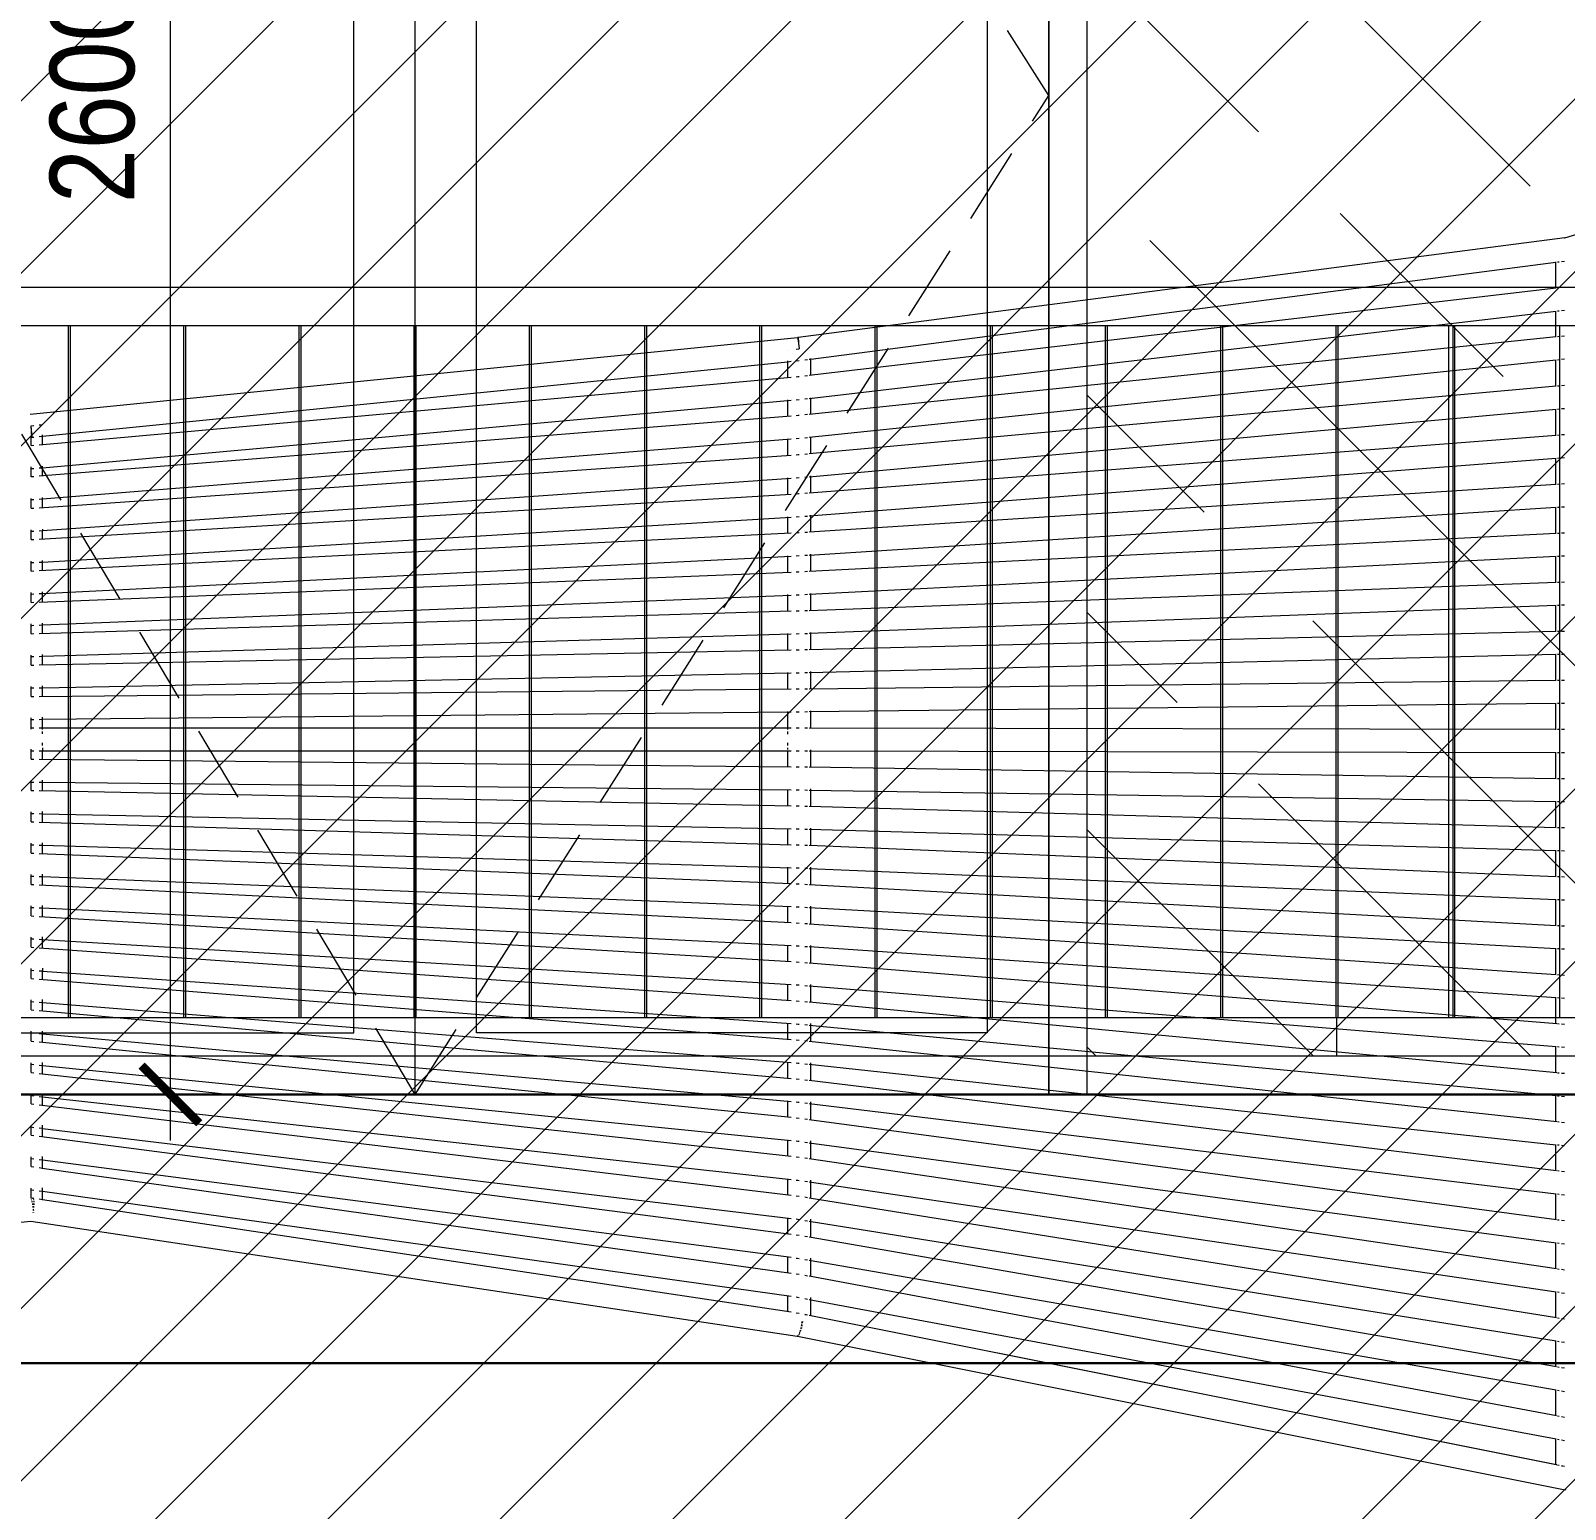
# Model space of a CAD drawing. Header units: millimetres. Extents: x 886808 to 1650903, y -1008069 to 230892.
# Drawn here: x 1044521 to 1046519, y -355550 to -353626 of the extents above; entities that cross this region are included whole.
import ezdxf

# ---------------------------------------------------------------- set-up
doc = ezdxf.new("R2010")
doc.units = ezdxf.units.MM
for name, pattern in [('ACAD_ISO07W100', [3, 0, -3]), ('CENTER', [2, 1.25, -0.25, 0.25, -0.25]), ('DASHED', [0.75, 0.5, -0.25])]:
    doc.linetypes.add(name, pattern=pattern)
doc.layers.get('0').update_dxf_attribs({"lineweight": 0})
for name, color, linetype, lineweight in [('0.NETMANHNHAT-0.05', 251, 'Continuous', 0), ('03- Net Cua- 153', 153, 'Continuous', 9), ('06- Dim- 250', 250, 'Continuous', 0), ('8l NET TO', 8, 'Continuous', 9), ('A-Wall', 113, 'Continuous', 30), ('A_Dim', 8, 'Continuous', 5), ('M-HVAC-CDFF', 50, 'Continuous', 5)]:
    doc.layers.add(name, color=color, linetype=linetype, lineweight=lineweight)
doc.styles.add('VNI-HELVE', font='')
doc.styles.get('VNI-HELVE').set_extended_font_data('VNI-Helve-Condense')
doc.dimstyles.new('1-100 X2', dxfattribs={"dimtxt": 110, "dimasz": 75, "dimexe": 75, "dimexo": 150, "dimgap": 45, "dimtad": 1, "dimdec": 0, "dimrnd": 5, "dimzin": 0, "dimtxsty": 'VNI-HELVE', "dimblk": 'ARCHTICK', "dimcen": 50, "dimdle": 60, "dimclrd": 256, "dimclre": 256, "dimclrt": 2, "dimadec": 0, "dimazin": 0, "dimtfac": 1, "dimtdec": 0, "dimtix": 1, "dimtmove": 1, "dimatfit": 3, "dimldrblk": 'OPEN30', "dimfxl": 900, "dimtolj": 1, "dimtzin": 0, "dimlwd": 13, "dimlwe": 13, "dimarcsym": 1})

# ---------------------------------------------------------------- blocks, each defined once
blk = doc.blocks.new('Air Terminals 4 - Air Terminals 4-6275953-MẶT ĐỨNG TRỤC A-H')
at = {"layer": 'M-HVAC-CDFF'}
for p, q in [((1200, 4200), (26700, 4200)), ((26700, 4200), (27900, 4200)), ((26700, 4150), (1200, 4150)), ((27900, 4150), (26700, 4150))]:
    blk.add_line(p, q, dxfattribs=at)
blk = doc.blocks.new('_ArchTick')
at = {"color": 0, "linetype": 'ByBlock', "const_width": 0.15}
blk.add_lwpolyline([(-0.5, -0.5), (0.5, 0.5)], dxfattribs=at)
blk = doc.blocks.new('*D657')
at = {"layer": 'A_Dim', "lineweight": 13, "transparency": 16777216}
for p, q in [((1044703.2, -355070.1), (1044703.2, -352350.1)), ((1044784.3, -352410.1), (1044778.2, -352410.1)), ((1044784.3, -355010.1), (1044778.2, -355010.1))]:
    blk.add_line(p, q, dxfattribs=at)
at = {"layer": 'Defpoints', "color": 0, "transparency": 16777216}
for p in [(1044634.3, -352410.1), (1044703.2, -352410.1), (1044634.3, -355010.1)]:
    blk.add_point(p, dxfattribs=at)
at = {"layer": 'A_Dim', "lineweight": 13, "transparency": 16777216, "xscale": 75, "yscale": 75, "zscale": 75}
for p, rotation in [((1044703.2, -352410.1), 90), ((1044703.2, -355010.1), 270)]:
    blk.add_blockref('_ArchTick', p, dxfattribs=dict(at, rotation=rotation))
at = {"layer": 'A_Dim', "color": 2, "transparency": 16777216, "insert": (1044602, -353710.1), "char_height": 110, "attachment_point": 5, "rotation": 90, "style": 'VNI-HELVE'}
blk.add_mtext('\\A1;2600', dxfattribs=at)
blk = doc.blocks.new('_Open30')
at = {"color": 0, "linetype": 'ByBlock', "lineweight": -2}
for p, q in [((-1, 0.268), (0, 0)), ((0, 0), (-1, -0.268)), ((0, 0), (-1, 0))]:
    blk.add_line(p, q, dxfattribs=at)
blk = doc.blocks.new('A$C62D649C3')
at = {"transparency": 33554636}
for p, q in [((31296.9, 5764.7), (31545.9, 5839.4)), ((31296.9, 5764.7), (30298.6, 5634.9)), ((31296.5, 5764.6), (31296.9, 5764.7)), ((31292.6, 5733.9), (31296.2, 5734.4)), ((30315.1, 5606.8), (31285.1, 5732.9)), ((31285.1, 5732.9), (31285.1, 5733.2)), ((31285.1, 5732.9), (31285.6, 5733)), ((31285.1, 5699.3), (31285.1, 5732.9)), ((31287.1, 5733.2), (31289.5, 5733.5)), ((30313.1, 5585.8), (31285.6, 5699.4)), ((31287.1, 5699.5), (31289.5, 5699.8)), ((31292.6, 5700.2), (31296.2, 5700.6)), ((30313.1, 5555.7), (31285.6, 5669.2)), ((31285.1, 5669.2), (31285.1, 5669.3)), ((31285.1, 5635.5), (31285.1, 5669.2)), ((31287.1, 5669.4), (31289.5, 5669.7)), ((31292.6, 5670.1), (31296.2, 5670.5)), ((29299, 5535), (30298.1, 5634.9)), ((30298.1, 5634.9), (30298.2, 5634.4)), ((30298.1, 5634.9), (30298.4, 5634.9)), ((30298.2, 5634.4), (30298.4, 5632.9)), ((30298.6, 5634.9), (30298.4, 5634.9)), ((30298.6, 5634.9), (30298.6, 5634.4)), ((30298.6, 5634.4), (30298.8, 5632.9)), ((31285.6, 5635.6), (30313.1, 5534.8)), ((31289.5, 5636), (31287.1, 5635.7)), ((31296.2, 5636.7), (31292.6, 5636.3)), ((30285.9, 5618.6), (30285.9, 5618.6)), ((30296.2, 5619.6), (30300.1, 5620)), ((30298.4, 5632.9), (30298.7, 5630.5)), ((30298.7, 5630.5), (30299.1, 5627.4)), ((30298.8, 5632.9), (30299, 5630.6)), ((30299, 5630.6), (30299.3, 5627.5)), ((30299.1, 5627.4), (30299.6, 5623.8)), ((30299.3, 5627.5), (30299.7, 5623.9)), ((30299.3, 5624.6), (30300.1, 5624.6)), ((30299.6, 5623.8), (30300.1, 5620)), ((30299.7, 5623.9), (30300.1, 5620)), ((30300.1, 5624.6), (30300.4, 5624.6)), ((29315.1, 5506.4), (30285.1, 5603.4)), ((30285.1, 5603.4), (30285.1, 5604.4)), ((30285.1, 5603.4), (30289.5, 5603.9)), ((30285.1, 5582.9), (30285.1, 5603.4)), ((30296.2, 5604.5), (30300.1, 5604.9)), ((30307.6, 5605.8), (30310.7, 5606.3)), ((30313.1, 5606.6), (30315.1, 5606.8)), ((31285.6, 5605.4), (30313.1, 5504.7)), ((30315.1, 5606.8), (30315.1, 5607.4)), ((30315.1, 5586), (30315.1, 5606.8)), ((31285.1, 5605.4), (31285.1, 5605.5)), ((31285.1, 5571.7), (31285.1, 5605.4)), ((31289.5, 5605.8), (31287.1, 5605.6)), ((31296.2, 5606.5), (31292.6, 5606.1)), ((29310.7, 5495.2), (30289.5, 5583.3)), ((30296.2, 5583.9), (30298.5, 5584.1)), ((30298.5, 5584.1), (30300.1, 5584.3)), ((30307.6, 5585.1), (30310.7, 5585.5)), ((30296.2, 5553.8), (30300.1, 5554.2)), ((30307.6, 5555), (30310.7, 5555.4)), ((30313.1, 5483.8), (31285.6, 5571.8)), ((30315.1, 5555.9), (30315.1, 5556.6)), ((30315.1, 5535), (30315.1, 5555.9)), ((31287.1, 5571.9), (31289.5, 5572.1)), ((31292.6, 5572.4), (31296.2, 5572.7)), ((29315.1, 5465.5), (30289.5, 5553.2)), ((30285.1, 5552.8), (30285.1, 5553.8)), ((30285.1, 5532.2), (30285.1, 5552.8)), ((30310.7, 5534.6), (30307.6, 5534.3)), ((30313.1, 5453.7), (31285.6, 5541.6)), ((31285.1, 5541.6), (31285.1, 5541.7)), ((31285.1, 5507.9), (31285.1, 5541.6)), ((31287.1, 5541.8), (31289.5, 5542)), ((31292.6, 5542.3), (31296.2, 5542.6)), ((29300.1, 5520), (29303.9, 5520.4)), ((29300.1, 5520), (29300.3, 5520)), ((29301.1, 5505), (29300.1, 5520)), ((29301.6, 5505.1), (29300.1, 5520)), ((30289.5, 5532.6), (29310.7, 5454.3)), ((29310.7, 5521.1), (29314.6, 5521.4)), ((30298.7, 5533.3), (30296.2, 5533.1)), ((30300.1, 5533.5), (30298.7, 5533.3)), ((29300.1, 5494.2), (29300.1, 5507.2)), ((29300.1, 5505), (29301.1, 5505)), ((29300.1, 5494.2), (29300.1, 5505)), ((29300.1, 5494.2), (29303.9, 5494.6)), ((29301.3, 5505.1), (29301.1, 5505)), ((29301.6, 5505.1), (29301.3, 5505.1)), ((29301.6, 5505.1), (29303.9, 5505.3)), ((29310.7, 5506), (29314.6, 5506.4)), ((29315.1, 5506.4), (29315.1, 5508.3)), ((29315.1, 5495.6), (29315.1, 5506.4)), ((30289.5, 5502.5), (29315.1, 5424.6)), ((30285.1, 5502.2), (30285.1, 5503)), ((30285.1, 5481.6), (30285.1, 5502.2)), ((30300.1, 5503.4), (30296.2, 5503)), ((30310.7, 5504.4), (30307.6, 5504.1)), ((30313.1, 5432.8), (31285.6, 5507.9)), ((30315.1, 5504.9), (30315.1, 5505.6)), ((30315.1, 5484), (30315.1, 5504.9)), ((31287.1, 5508), (31289.5, 5508.2)), ((31292.6, 5508.5), (31296.2, 5508.7)), ((29310.7, 5413.4), (30289.5, 5481.9)), ((30296.2, 5482.4), (30298.9, 5482.6)), ((30298.9, 5482.6), (30300.1, 5482.7)), ((30307.6, 5483.3), (30310.7, 5483.6)), ((30313.1, 5402.8), (31285.6, 5477.8)), ((31285.1, 5477.8), (31285.1, 5477.9)), ((31285.1, 5444), (31285.1, 5477.8)), ((31287.1, 5478), (31289.5, 5478.1)), ((31292.6, 5478.4), (31296.2, 5478.7)), ((29300.1, 5453.5), (29300.1, 5466.4)), ((29300.1, 5464.2), (29301.3, 5464.3)), ((29300.1, 5453.5), (29300.1, 5464.2)), ((29301.3, 5464.3), (29303.9, 5464.5)), ((29310.7, 5465.1), (29314.6, 5465.5)), ((29315.1, 5465.5), (29315.1, 5467.4)), ((29315.1, 5454.7), (29315.1, 5465.5)), ((30315.1, 5453.9), (30315.1, 5454.7)), ((29303.9, 5453.8), (29300.1, 5453.5)), ((29315.1, 5383.6), (30289.5, 5451.8)), ((30285.1, 5451.5), (30285.1, 5452.3)), ((30285.1, 5430.9), (30285.1, 5451.5)), ((30296.2, 5452.3), (30300.1, 5452.6)), ((30307.6, 5453.2), (30310.7, 5453.5)), ((30313.1, 5381.8), (31285.6, 5444.1)), ((30315.1, 5433), (30315.1, 5453.9)), ((31287.1, 5444.2), (31289.5, 5444.3)), ((31292.6, 5444.5), (31296.2, 5444.8)), ((29300.1, 5412.7), (29300.1, 5425.5)), ((29301.2, 5423.5), (29300.1, 5423.4)), ((29300.1, 5412.7), (29300.1, 5423.4)), ((29303.9, 5423.7), (29301.2, 5423.5)), ((29310.7, 5372.5), (30289.5, 5431.2)), ((29314.6, 5424.5), (29310.7, 5424.2)), ((29315.1, 5424.6), (29315.1, 5426.6)), ((29315.1, 5413.7), (29315.1, 5424.6)), ((30296.2, 5431.6), (30299, 5431.8)), ((30299, 5431.8), (30300.1, 5431.8)), ((30307.6, 5432.4), (30310.7, 5432.7)), ((30313.1, 5351.8), (31285.6, 5414.1)), ((31285.1, 5380.2), (31285.1, 5414)), ((31287.1, 5414.2), (31289.5, 5414.3)), ((31292.6, 5414.5), (31296.2, 5414.7)), ((29300.1, 5412.7), (29303.9, 5412.9)), ((29315.1, 5342.7), (30289.5, 5401.1)), ((30285.1, 5400.9), (30285.1, 5401.6)), ((30285.1, 5380.2), (30285.1, 5400.9)), ((30296.2, 5401.5), (30300.1, 5401.8)), ((30307.6, 5402.3), (30310.7, 5402.6)), ((30315.1, 5402.9), (30315.1, 5403.8)), ((30315.1, 5382), (30315.1, 5402.9)), ((29300.1, 5371.9), (29300.1, 5384.8)), ((29300.1, 5382.6), (29301.1, 5382.7)), ((29300.1, 5371.9), (29300.1, 5382.6)), ((29301.1, 5382.7), (29303.9, 5382.9)), ((29310.7, 5383.3), (29314.6, 5383.6)), ((29310.7, 5331.6), (30289.5, 5380.5)), ((29315.1, 5385.7), (29315.1, 5383.6)), ((29315.1, 5372.8), (29315.1, 5383.6)), ((30296.2, 5380.8), (30299.2, 5381)), ((30299.2, 5381), (30300.1, 5381)), ((30307.6, 5381.5), (30310.7, 5381.7)), ((30313.1, 5330.8), (31285.6, 5380.2)), ((31287.1, 5380.3), (31289.5, 5380.4)), ((31292.6, 5380.6), (31296.2, 5380.8)), ((29300.1, 5371.9), (29303.9, 5372.1)), ((29300.1, 5331), (29300.1, 5343.9)), ((29300.1, 5341.8), (29301.1, 5341.9)), ((29300.1, 5331), (29300.1, 5341.8)), ((29301.1, 5341.9), (29303.9, 5342)), ((29310.7, 5342.4), (29314.6, 5342.7)), ((29315.1, 5301.8), (30289.5, 5350.5)), ((29315.1, 5342.7), (29315.1, 5344.8)), ((29315.1, 5331.8), (29315.1, 5342.7)), ((30285.1, 5350.3), (30285.1, 5350.9)), ((30285.1, 5329.6), (30285.1, 5350.3)), ((30296.2, 5350.8), (30300.1, 5351)), ((30307.6, 5351.5), (30310.7, 5351.7)), ((30313.1, 5300.9), (31285.6, 5350.3)), ((30315.1, 5352), (30315.1, 5352.8)), ((30315.1, 5330.9), (30315.1, 5352)), ((31285.1, 5316.3), (31285.1, 5350.3)), ((31287.1, 5350.4), (31289.5, 5350.5)), ((31292.6, 5350.7), (31296.2, 5350.8)), ((29300.1, 5331), (29303.9, 5331.2)), ((29310.7, 5290.6), (30289.5, 5329.7)), ((30296.2, 5330), (30299.3, 5330.1)), ((30299.3, 5330.1), (30300.1, 5330.2)), ((30307.6, 5330.5), (30310.7, 5330.7)), ((30313.1, 5279.8), (31285.6, 5316.4)), ((31287.1, 5316.4), (31289.5, 5316.5)), ((31292.6, 5316.6), (31296.2, 5316.8)), ((29300.1, 5290.2), (29300.1, 5303.2)), ((29300.1, 5301), (29301, 5301.1)), ((29300.1, 5290.2), (29300.1, 5301)), ((29301, 5301.1), (29303.9, 5301.2)), ((29310.7, 5301.6), (29314.6, 5301.8)), ((29315.1, 5301.8), (29315.1, 5304)), ((29315.1, 5290.8), (29315.1, 5301.8)), ((29315.1, 5260.9), (30289.5, 5299.8)), ((30285.1, 5299.6), (30285.1, 5300.3)), ((30285.1, 5278.8), (30285.1, 5299.6)), ((30296.2, 5300.1), (30300.1, 5300.2)), ((30307.6, 5300.6), (30310.7, 5300.8)), ((30315.1, 5301), (30315.1, 5301.9)), ((30315.1, 5279.9), (30315.1, 5301)), ((29300.1, 5290.2), (29303.9, 5290.4)), ((29310.7, 5249.7), (30289.5, 5279)), ((30296.2, 5279.2), (30299.5, 5279.3)), ((30299.5, 5279.3), (30300.1, 5279.3)), ((30307.6, 5279.6), (30310.7, 5279.7)), ((30313.1, 5250), (31285.6, 5286.6)), ((31285.1, 5252.6), (31285.1, 5286.5)), ((31287.1, 5286.6), (31289.5, 5286.7)), ((31292.6, 5286.8), (31296.2, 5287)), ((29300.1, 5249.4), (29300.1, 5262.4)), ((29300.1, 5260.3), (29301, 5260.3)), ((29300.1, 5249.4), (29300.1, 5260.3)), ((29301, 5260.3), (29303.9, 5260.5)), ((29310.7, 5260.7), (29314.6, 5260.9)), ((29315.1, 5260.9), (29315.1, 5263.2)), ((29315.1, 5249.8), (29315.1, 5260.9)), ((29300.1, 5249.4), (29303.9, 5249.5)), ((29315.1, 5220), (30289.5, 5249.2)), ((30285.1, 5249.1), (30285.1, 5249.6)), ((30285.1, 5228.2), (30285.1, 5249.1)), ((30296.2, 5249.4), (30300.1, 5249.5)), ((30307.6, 5249.8), (30310.7, 5249.9)), ((30313.1, 5228.8), (31285.7, 5252.6)), ((30315.1, 5250.1), (30315.1, 5251)), ((30315.1, 5228.9), (30315.1, 5250.1)), ((31287.1, 5252.6), (31289.5, 5252.7)), ((31292.6, 5252.7), (31296.2, 5252.8)), ((29300.1, 5208.6), (29300.1, 5221.7)), ((29300.1, 5219.5), (29301, 5219.6)), ((29300.1, 5208.6), (29300.1, 5219.5)), ((29301, 5219.6), (29303.9, 5219.7)), ((29310.7, 5208.8), (30289.5, 5228.3)), ((29310.7, 5219.9), (29314.6, 5220)), ((29315.1, 5220), (29315.1, 5222.4)), ((29315.1, 5208.9), (29315.1, 5220)), ((30296.2, 5228.4), (30299.9, 5228.5)), ((30299.9, 5228.5), (30300.1, 5228.5)), ((30307.6, 5228.7), (30310.7, 5228.8)), ((30313.1, 5199), (31285.1, 5222.7)), ((31285.1, 5222.7), (31285.1, 5222.8)), ((31285.1, 5188.8), (31285.1, 5222.7)), ((31285.1, 5222.7), (31285.6, 5222.7)), ((31287.1, 5222.8), (31289.5, 5222.8)), ((31292.6, 5222.9), (31296.2, 5223)), ((29300.1, 5208.6), (29303.9, 5208.7)), ((29315.1, 5179.1), (30289.5, 5198.5)), ((30285.1, 5198.4), (30285.1, 5198.9)), ((30285.1, 5177.6), (30285.1, 5198.4)), ((30296.2, 5198.6), (30300.1, 5198.7)), ((30307.6, 5198.9), (30310.7, 5198.9)), ((30315.1, 5199), (30315.1, 5200.1)), ((30315.1, 5177.9), (30315.1, 5199)), ((29300.1, 5167.8), (29300.1, 5180.9)), ((29300.1, 5178.7), (29300.7, 5178.8)), ((29300.1, 5167.8), (29300.1, 5178.7)), ((29300.7, 5178.8), (29303.9, 5178.8)), ((29310.7, 5179), (29314.6, 5179)), ((29310.7, 5167.9), (30289.5, 5177.7)), ((29315.1, 5179.1), (29315.1, 5181.6)), ((29315.1, 5168), (29315.1, 5179.1)), ((30296.2, 5177.7), (30300.1, 5177.8)), ((30307.6, 5177.8), (30310.7, 5177.9)), ((30313.1, 5177.9), (31285.6, 5188.8)), ((31287.1, 5188.8), (31289.5, 5188.8)), ((31292.6, 5188.9), (31296.2, 5188.9)), ((29300.1, 5167.8), (29303.9, 5167.9)), ((30313.1, 5148), (31285.6, 5158.9)), ((31285.1, 5124.3), (31285.1, 5158.9)), ((31285.1, 5158.9), (31285.1, 5158.9)), ((31287.1, 5158.9), (31289.5, 5158.9)), ((31292.6, 5159), (31296.2, 5159)), ((29300.1, 5125.3), (29300.1, 5140.1)), ((29300.1, 5137.9), (29300.7, 5137.9)), ((29300.1, 5125.3), (29300.1, 5137.9)), ((29300.7, 5137.9), (29303.9, 5138)), ((29310.7, 5138), (29314.6, 5138.1)), ((29315.1, 5138.1), (30289.5, 5147.7)), ((29315.1, 5138.1), (29315.1, 5140.7)), ((29315.1, 5124.7), (29315.1, 5138.1)), ((30285.1, 5147.7), (30285.1, 5148.2)), ((30285.1, 5124.7), (30285.1, 5147.7)), ((30296.2, 5147.8), (30300.1, 5147.8)), ((30307.6, 5147.9), (30310.7, 5148)), ((30315.1, 5148), (30315.1, 5149.2)), ((30315.1, 5126.3), (30315.1, 5148)), ((29300.1, 5127.1), (29303.9, 5127.1)), ((29310.7, 5127.1), (30289.5, 5127)), ((29315.1, 5119), (29315.1, 5122.2)), ((30285.1, 5118.9), (30285.1, 5122.1)), ((30296.2, 5127), (30300.1, 5127)), ((30307.6, 5127), (30310.7, 5127)), ((30313.1, 5127), (31285.6, 5125)), ((31287.1, 5125), (31289.5, 5125)), ((31292.6, 5125), (31296.2, 5125)), ((29300.1, 5086.3), (29300.1, 5099.2)), ((29300.1, 5097.1), (29300.6, 5097.1)), ((29300.1, 5086.3), (29300.1, 5097.1)), ((29300.6, 5097.1), (29303.9, 5097.1)), ((29310.7, 5097.1), (29314.6, 5097.1)), ((29315.1, 5104), (29315.1, 5107.6)), ((29315.1, 5101), (29315.1, 5097.1)), ((29315.1, 5086.1), (29315.1, 5097.1)), ((29315.1, 5097.1), (30289.5, 5097)), ((30285.1, 5104), (30285.1, 5107.5)), ((30285.1, 5098.7), (30285.1, 5101)), ((30285.1, 5097), (30285.1, 5097.5)), ((30285.1, 5076.4), (30285.1, 5097)), ((30296.2, 5097), (30300, 5097)), ((30300, 5097), (30300.1, 5097)), ((30307.6, 5097), (30310.7, 5097)), ((30313.1, 5097), (31285.6, 5095)), ((30315.1, 5097), (30315.1, 5098.3)), ((30315.1, 5076), (30315.1, 5097)), ((31285.1, 5061.2), (31285.1, 5095.4)), ((31287.1, 5095), (31289.5, 5095)), ((31292.6, 5095), (31296.2, 5095)), ((29300.1, 5086.3), (29303.9, 5086.3)), ((29310.7, 5086.2), (30289.5, 5076.3)), ((30296.2, 5076.2), (30300.1, 5076.2)), ((30307.6, 5076.1), (30310.7, 5076)), ((30313.1, 5076), (31285.6, 5061.2)), ((29300.1, 5045.5), (29300.1, 5058.4)), ((29300.1, 5056.2), (29300.6, 5056.3)), ((29300.1, 5045.5), (29300.1, 5056.2)), ((29300.6, 5056.3), (29303.9, 5056.3)), ((29310.7, 5056.2), (29314.6, 5056.1)), ((29315.1, 5056.1), (29315.1, 5059)), ((29315.1, 5045.2), (29315.1, 5056.1)), ((29315.1, 5056.1), (30289.5, 5046.3)), ((31287.1, 5061.2), (31289.5, 5061.2)), ((31292.6, 5061.1), (31296.2, 5061.1)), ((29300.1, 5045.5), (29303.9, 5045.4)), ((29310.7, 5045.3), (30289.5, 5025.6)), ((30285.1, 5046.4), (30285.1, 5046.8)), ((30285.1, 5025.7), (30285.1, 5046.4)), ((30296.2, 5046.2), (30299.9, 5046.2)), ((30299.9, 5046.2), (30300.1, 5046.2)), ((30307.6, 5046.1), (30310.7, 5046)), ((30313.1, 5046), (31285.6, 5031.2)), ((30315.1, 5046), (30315.1, 5047.4)), ((30315.1, 5025), (30315.1, 5046)), ((29300.1, 5004.7), (29300.1, 5017.6)), ((29300.1, 5015.5), (29300.6, 5015.5)), ((29300.1, 5004.7), (29300.1, 5015.5)), ((29300.6, 5015.5), (29303.9, 5015.4)), ((29310.7, 5015.3), (29314.6, 5015.2)), ((29315.1, 5015.2), (29315.1, 5018.2)), ((29315.1, 5004.2), (29315.1, 5015.2)), ((29315.1, 5015.2), (30289.5, 4995.6)), ((30296.2, 5025.5), (30300.1, 5025.4)), ((30307.6, 5025.2), (30310.7, 5025.1)), ((30313.1, 5025), (31285.6, 4997.4)), ((31285.1, 4997.4), (31285.1, 5031.2)), ((31287.1, 5031.2), (31289.5, 5031.2)), ((31292.6, 5031.1), (31296.2, 5031.1)), ((29300.1, 5004.7), (29303.9, 5004.6)), ((29310.7, 5004.4), (30289.5, 4974.9)), ((30285.1, 4995.7), (30285.1, 4996.1)), ((30285.1, 4975), (30285.1, 4995.7)), ((30296.2, 4995.5), (30299.7, 4995.4)), ((30299.7, 4995.4), (30300.1, 4995.4)), ((30307.6, 4995.2), (30310.7, 4995.1)), ((30313.1, 4995), (31285.6, 4967.4)), ((30315.1, 4995), (30315.1, 4996.5)), ((30315.1, 4974), (30315.1, 4995)), ((31287.1, 4997.4), (31289.5, 4997.3)), ((31292.6, 4997.2), (31296.2, 4997.1)), ((29300.1, 4963.9), (29300.1, 4976.8)), ((29300.1, 4974.7), (29300.6, 4974.7)), ((29300.1, 4963.9), (29300.1, 4974.7)), ((29300.6, 4974.7), (29303.9, 4974.6)), ((29315.1, 4974.3), (29315.1, 4977.4)), ((30296.2, 4974.7), (30300.1, 4974.6)), ((29300.1, 4963.9), (29303.9, 4963.7)), ((29310.7, 4974.4), (29314.6, 4974.3)), ((29310.7, 4963.5), (30289.5, 4924.2)), ((29315.1, 4963.3), (29315.1, 4974.3)), ((29315.1, 4974.3), (30289.5, 4944.9)), ((30307.6, 4974.3), (30310.7, 4974.1)), ((30313.1, 4974.1), (31285.6, 4933.6)), ((31285.1, 4933.6), (31285.1, 4967.4)), ((31287.1, 4967.4), (31289.5, 4967.3)), ((31292.6, 4967.2), (31296.2, 4967.1)), ((29300.1, 4923.1), (29300.1, 4936)), ((29315.1, 4933.4), (29315.1, 4936.5)), ((30285.1, 4945.1), (30285.1, 4945.5)), ((30285.1, 4924.4), (30285.1, 4945.1)), ((30296.2, 4944.7), (30299.6, 4944.6)), ((30299.6, 4944.6), (30300.1, 4944.6)), ((30307.6, 4944.3), (30310.7, 4944.2)), ((30313.1, 4944.1), (31285.6, 4903.6)), ((30315.1, 4944), (30315.1, 4945.6)), ((30315.1, 4922.9), (30315.1, 4944)), ((29300.1, 4933.9), (29300.5, 4933.9)), ((29300.1, 4923.1), (29300.1, 4933.9)), ((29300.1, 4923.1), (29303.9, 4922.9)), ((29300.5, 4933.9), (29303.9, 4933.8)), ((29310.7, 4933.5), (29314.6, 4933.4)), ((29310.7, 4922.5), (30289.5, 4873.5)), ((29315.1, 4922.3), (29315.1, 4933.4)), ((29315.1, 4933.4), (30289.5, 4894.3)), ((30296.2, 4923.9), (30300.1, 4923.8)), ((30307.6, 4923.4), (30310.7, 4923.2)), ((30313.1, 4923.1), (31285.6, 4869.8)), ((31287.1, 4933.5), (31289.5, 4933.4)), ((31292.6, 4933.3), (31296.2, 4933.2)), ((29300.1, 4882.3), (29300.1, 4895.3)), ((29315.1, 4892.5), (29315.1, 4895.7)), ((30285.1, 4894.4), (30285.1, 4894.8)), ((30315.1, 4893), (30315.1, 4894.7)), ((31285.1, 4869.8), (31285.1, 4903.6)), ((31287.1, 4903.5), (31289.5, 4903.5)), ((31292.6, 4903.3), (31296.2, 4903.2)), ((29300.1, 4893.1), (29300.5, 4893.2)), ((29300.1, 4882.3), (29300.1, 4893.1)), ((29300.1, 4882.3), (29300.1, 4882.3)), ((29300.1, 4882.3), (29303.9, 4882)), ((29300.5, 4893.2), (29303.9, 4893)), ((29310.7, 4892.7), (29314.6, 4892.5)), ((29310.7, 4881.6), (30289.5, 4822.8)), ((29315.1, 4881.4), (29315.1, 4892.5)), ((29315.1, 4892.5), (30289.5, 4843.6)), ((30285.1, 4873.7), (30285.1, 4894.4)), ((30296.2, 4894), (30299.5, 4893.9)), ((30299.5, 4893.9), (30300.1, 4893.8)), ((30307.6, 4893.4), (30310.7, 4893.3)), ((30313.1, 4893.1), (31285.6, 4839.8)), ((30315.1, 4871.9), (30315.1, 4893)), ((29315.1, 4851.5), (29315.1, 4854.8)), ((30296.2, 4873.1), (30300.1, 4872.9)), ((30307.6, 4872.4), (30310.7, 4872.2)), ((30313.1, 4872.1), (31285.6, 4805.9)), ((31287.1, 4869.7), (31289.5, 4869.5)), ((31292.6, 4869.4), (31296.2, 4869.2)), ((29300.1, 4841.5), (29300.1, 4854.5)), ((29300.1, 4852.4), (29300.5, 4852.4)), ((29300.1, 4841.5), (29300.1, 4852.4)), ((29300.1, 4841.5), (29300.1, 4841.5)), ((29300.1, 4841.5), (29303.9, 4841.2)), ((29300.2, 4852.4), (29303.9, 4852.2)), ((29310.7, 4851.8), (29314.6, 4851.5)), ((29310.7, 4840.8), (30289.5, 4772.1)), ((29315.1, 4840.5), (29315.1, 4851.5)), ((29315.1, 4851.5), (30289.5, 4792.9)), ((30285.1, 4843.8), (30285.1, 4844.1)), ((30285.1, 4823), (30285.1, 4843.8)), ((30296.2, 4843.3), (30299.4, 4843.1)), ((30299.4, 4843.1), (30300.1, 4843.1)), ((30307.6, 4842.6), (30310.7, 4842.3)), ((30313.1, 4842.2), (31285.6, 4776.1)), ((30315.1, 4842), (30315.1, 4843.8)), ((30315.1, 4820.9), (30315.1, 4842)), ((31285.1, 4806), (31285.1, 4839.9)), ((31287.1, 4839.7), (31289.5, 4839.6)), ((31292.6, 4839.4), (31296.2, 4839.2)), ((30296.2, 4822.4), (30300.1, 4822.1)), ((30307.6, 4821.5), (30310.7, 4821.3)), ((30313.1, 4821.1), (31286.4, 4742.1)), ((29300.1, 4800.8), (29300.1, 4813.7)), ((29300.1, 4811.6), (29303.9, 4811.3)), ((29300.1, 4800.8), (29300.1, 4811.6)), ((29300.1, 4800.8), (29300.1, 4800.8)), ((29300.1, 4800.8), (29303.9, 4800.5)), ((29310.7, 4810.8), (29314.6, 4810.6)), ((29310.7, 4799.9), (30289.5, 4721.5)), ((29315.1, 4814), (29315.1, 4810.5)), ((29315.1, 4799.6), (29315.1, 4810.5)), ((29315.1, 4810.5), (30289.5, 4742.2)), ((31287.1, 4805.8), (31289.5, 4805.7)), ((31292.6, 4805.4), (31296.2, 4805.2)), ((30285.1, 4793.2), (30285.1, 4793.4)), ((30285.1, 4772.4), (30285.1, 4793.2)), ((30296.2, 4792.5), (30298.8, 4792.4)), ((30298.8, 4792.4), (30300.1, 4792.3)), ((30307.6, 4791.6), (30310.7, 4791.4)), ((30313.1, 4791.2), (31285.6, 4712.2)), ((30315.1, 4791), (30315.1, 4792.9)), ((30315.1, 4770), (30315.1, 4791)), ((31285.1, 4742.2), (31285.1, 4776.1)), ((31287.1, 4775.9), (31289.5, 4775.8)), ((31292.6, 4775.6), (31296.2, 4775.3)), ((29300.1, 4760), (29300.1, 4772.9)), ((29300.1, 4770.7), (29303.9, 4770.4)), ((29300.1, 4760), (29300.1, 4770.7)), ((29300.1, 4760), (29300.2, 4760)), ((29300.2, 4760), (29303.9, 4759.7)), ((29310.7, 4769.9), (29314.6, 4769.6)), ((29310.7, 4759.1), (30289.5, 4670.8)), ((29315.1, 4769.5), (29315.1, 4773.2)), ((29315.1, 4758.7), (29315.1, 4769.5)), ((29315.1, 4769.5), (30289.5, 4691.4)), ((30296.2, 4771.6), (30300.1, 4771.4)), ((30307.6, 4770.7), (30310.7, 4770.4)), ((30313.1, 4770.2), (31286.3, 4678.3)), ((30285.1, 4742.5), (30285.1, 4742.6)), ((30285.1, 4721.8), (30285.1, 4742.5)), ((30296.2, 4741.7), (30298.6, 4741.5)), ((30298.6, 4741.5), (30300.1, 4741.4)), ((30307.6, 4740.7), (30310.7, 4740.4)), ((30313.1, 4740.2), (31285.6, 4648.4)), ((30315.1, 4740), (30315.1, 4742)), ((30315.1, 4719), (30315.1, 4740)), ((31287.1, 4742), (31289.5, 4741.8)), ((31292.6, 4741.6), (31296.2, 4741.3)), ((29300.1, 4719.2), (29300.1, 4732)), ((29300.1, 4729.9), (29303.9, 4729.6)), ((29300.1, 4719.2), (29300.1, 4729.9)), ((29300.1, 4719.2), (29300.2, 4719.2)), ((29300.2, 4719.2), (29303.9, 4718.9)), ((29310.7, 4729), (29314.6, 4728.6)), ((29310.7, 4718.2), (30289.5, 4620.1)), ((29315.1, 4728.6), (29315.1, 4732.4)), ((29315.1, 4717.7), (29315.1, 4728.6)), ((29315.1, 4728.6), (30289.5, 4640.7)), ((30296.2, 4720.9), (30300.1, 4720.6)), ((30307.6, 4719.9), (30310.7, 4719.5)), ((30313.1, 4719.3), (31286.2, 4614.6)), ((31285.1, 4678.4), (31285.1, 4712.3)), ((31287.1, 4712.1), (31289.5, 4711.9)), ((31292.6, 4711.7), (31296.2, 4711.4)), ((29300.1, 4678.4), (29300.1, 4691.2)), ((29300.1, 4689.1), (29303.9, 4688.7)), ((29300.1, 4678.4), (29300.1, 4689.1)), ((29300.1, 4678.4), (29300.2, 4678.5)), ((29300.2, 4678.5), (29303.9, 4678)), ((29310.7, 4688), (29314.6, 4687.6)), ((29310.7, 4677.3), (30289.5, 4569.5)), ((29315.1, 4687.6), (29315.1, 4691.6)), ((29315.1, 4676.8), (29315.1, 4687.6)), ((29315.1, 4687.6), (30289.5, 4590)), ((30285.1, 4691.8), (30285.1, 4692)), ((30285.1, 4671.2), (30285.1, 4691.8)), ((30296.2, 4690.9), (30298.5, 4690.7)), ((30298.5, 4690.7), (30300.1, 4690.5)), ((30307.6, 4689.7), (30310.7, 4689.4)), ((30313.1, 4689.1), (31285.6, 4584.5)), ((30315.1, 4688.9), (30315.1, 4691.1)), ((30315.1, 4668.1), (30315.1, 4688.9)), ((31287.1, 4678.2), (31289.5, 4678)), ((31292.6, 4677.7), (31296.2, 4677.4)), ((30296.2, 4670.2), (30300.1, 4669.9)), ((30307.6, 4669), (30310.7, 4668.6)), ((30313.1, 4668.3), (31286.1, 4550.8)), ((29300.1, 4637.7), (29300.1, 4650.4)), ((29300.1, 4648.3), (29303.9, 4647.9)), ((29300.1, 4637.7), (29300.1, 4648.3)), ((29300.1, 4637.7), (29300.2, 4637.7)), ((29300.2, 4637.7), (29303.9, 4637.2)), ((29310.7, 4647.1), (29314.6, 4646.7)), ((29310.7, 4636.4), (30289.5, 4518.8)), ((29315.1, 4646.6), (29315.1, 4650.8)), ((29315.1, 4635.9), (29315.1, 4646.6)), ((29315.1, 4646.6), (30289.5, 4539.3)), ((30285.1, 4641.1), (30285.1, 4641.4)), ((30285.1, 4620.6), (30285.1, 4641.1)), ((30296.2, 4640.1), (30298.4, 4639.9)), ((30298.4, 4639.9), (30300.1, 4639.7)), ((30307.6, 4638.8), (30310.7, 4638.4)), ((30313.1, 4638.1), (31285.6, 4520.6)), ((30315.1, 4637.9), (30315.1, 4640.2)), ((30315.1, 4617.1), (30315.1, 4637.9)), ((31285.1, 4614.7), (31285.1, 4648.4)), ((31287.1, 4648.2), (31289.5, 4648)), ((31292.6, 4647.7), (31296.2, 4647.4)), ((30296.2, 4619.5), (30300.1, 4619.1)), ((30307.6, 4618.1), (30310.7, 4617.7)), ((30313.1, 4617.4), (31286, 4487)), ((29300.1, 4596.9), (29300.1, 4609.6)), ((29300.1, 4607.5), (29303.9, 4607)), ((29300.1, 4596.9), (29300.1, 4607.5)), ((29300.1, 4596.9), (29300.2, 4596.9)), ((29300.2, 4596.9), (29303.9, 4596.4)), ((29310.7, 4606.2), (29314.6, 4605.8)), ((29310.7, 4595.5), (30289.5, 4468.1)), ((29315.1, 4605.7), (29315.1, 4609.9)), ((29315.1, 4594.9), (29315.1, 4605.7)), ((29315.1, 4605.7), (30289.5, 4488.6)), ((31287.1, 4614.5), (31289.5, 4614.2)), ((31292.6, 4613.9), (31296.2, 4613.5)), ((30285.1, 4590.4), (30285.1, 4590.7)), ((30285.1, 4569.9), (30285.1, 4590.4)), ((30296.2, 4589.3), (30298.3, 4589.1)), ((30298.3, 4589.1), (30300.1, 4588.9)), ((30307.6, 4587.9), (30310.7, 4587.4)), ((30313.1, 4587.1), (31285.6, 4456.8)), ((30315.1, 4586.9), (30315.1, 4589.3)), ((30315.1, 4566.1), (30315.1, 4586.9)), ((31285.1, 4550.9), (31285.1, 4584.6)), ((31287.1, 4584.3), (31289.5, 4584.1)), ((31292.6, 4583.7), (31296.2, 4583.4)), ((29300.1, 4556.1), (29300.1, 4568.8)), ((29300.1, 4566.7), (29303.9, 4566.2)), ((29300.1, 4556.1), (29300.1, 4566.7)), ((29300.1, 4556.1), (29300.2, 4556.1)), ((29300.2, 4556.1), (29303.9, 4555.5)), ((29310.7, 4565.3), (29314.6, 4564.8)), ((29315.1, 4564.8), (29315.1, 4569.1)), ((29315.1, 4554), (29315.1, 4564.8)), ((29315.1, 4564.8), (30289.5, 4437.9)), ((30296.2, 4568.7), (30300.1, 4568.3)), ((30307.6, 4567.3), (30310.7, 4566.8)), ((30313.1, 4566.4), (31286, 4423.2)), ((29310.7, 4554.6), (29314.6, 4554)), ((29314.6, 4554), (30289.5, 4417.4)), ((30285.1, 4539.8), (30285.1, 4540)), ((30285.1, 4519.3), (30285.1, 4539.8)), ((30296.2, 4538.5), (30298.2, 4538.3)), ((30298.2, 4538.3), (30300.1, 4538)), ((30307.6, 4536.9), (30310.7, 4536.5)), ((30313.1, 4536.1), (31285.6, 4393)), ((30315.1, 4535.8), (30315.1, 4538.4)), ((30315.1, 4515.2), (30315.1, 4535.8)), ((31287.1, 4550.7), (31289.5, 4550.4)), ((31292.6, 4550), (31296.2, 4549.6)), ((29300.1, 4514.9), (29300.1, 4528)), ((29300.1, 4525.9), (29303.9, 4525.4)), ((29300.1, 4514.9), (29300.1, 4525.9)), ((29300.1, 4515.3), (29300.2, 4515.3)), ((29300.7, 4515.1), (29300.1, 4515.2)), ((29300.2, 4515.3), (29302.1, 4515)), ((29302.1, 4515), (29302.2, 4515.1)), ((29302.2, 4515.1), (29302.5, 4514.9)), ((29302.2, 4515.1), (29302.3, 4515)), ((29302.3, 4515), (29303.9, 4514.8)), ((29310.7, 4524.4), (29314.6, 4523.9)), ((29315.1, 4523.8), (29315.1, 4528.3)), ((29315.1, 4513.1), (29315.1, 4523.8)), ((29315.1, 4523.8), (30289.5, 4387.2)), ((30296.2, 4518), (30300.1, 4517.5)), ((30307.6, 4516.4), (30310.7, 4515.9)), ((30313.1, 4515.5), (31285.9, 4359.4)), ((31285.1, 4487.1), (31285.1, 4520.7)), ((31287.1, 4520.5), (31289.5, 4520.2)), ((31292.6, 4519.8), (31296.2, 4519.4)), ((29300.2, 4513.3), (29300.3, 4513.1)), ((29300.3, 4513.1), (29300.6, 4512.2)), ((29301, 4511.1), (29301.1, 4510.8)), ((29301.1, 4510.8), (29301.4, 4509.6)), ((29301.8, 4508.1), (29301.9, 4507.7)), ((29301.9, 4507.7), (29302.1, 4506.3)), ((29302.1, 4515), (29302.3, 4515)), ((29302.4, 4496.7), (29302.4, 4496.4)), ((29302.5, 4504.5), (29302.5, 4504.1)), ((29302.5, 4504.1), (29302.7, 4502.6)), ((29302.8, 4514.6), (29302.9, 4514.5)), ((29303, 4500.2), (29302.8, 4498.8)), ((29302.9, 4514.5), (29303.1, 4514)), ((29303, 4500.7), (29303, 4500.2)), ((29303.1, 4500.7), (29303, 4500.2)), ((29303, 4500.2), (29303.1, 4498.8)), ((29303.2, 4507.7), (29303.7, 4507.7)), ((29303.3, 4513.2), (29303.4, 4513.1)), ((29303.5, 4504.1), (29303.3, 4502.6)), ((29303.3, 4496.7), (29303.3, 4496.4)), ((29303.4, 4513.1), (29303.5, 4512.2)), ((29303.5, 4504.5), (29303.5, 4504.1)), ((29303.6, 4511), (29303.7, 4510.7)), ((29303.7, 4507.6), (29303.6, 4506.3)), ((29303.7, 4510.7), (29303.7, 4509.5)), ((29303.7, 4508), (29303.7, 4507.6)), ((29310.7, 4513.8), (29314.6, 4513.2)), ((29314.6, 4513.2), (29315.1, 4513.1)), ((29315.1, 4513.1), (30289.5, 4366.8)), ((28303.4, 4385.3), (29299.7, 4485.1)), ((29299.7, 4485.1), (29299.9, 4485.1)), ((29299.7, 4485.1), (29299.7, 4485.1)), ((29299.7, 4485.1), (30297.3, 4335.3)), ((29299.7, 4485.1), (29299.7, 4485.1)), ((29299.7, 4485.1), (29299.9, 4485.1)), ((29299.9, 4485.1), (30297.3, 4335.3)), ((30285.1, 4489.1), (30285.1, 4489.3)), ((30285.1, 4468.6), (30285.1, 4489.1)), ((30296.2, 4487.8), (30298.1, 4487.5)), ((30298.1, 4487.5), (30300.1, 4487.2)), ((30307.6, 4486), (30310.7, 4485.5)), ((30313.1, 4485.1), (31285.6, 4329.2)), ((30315.1, 4484.8), (30315.1, 4487.5)), ((30315.1, 4464.2), (30315.1, 4484.8)), ((31287.1, 4486.9), (31289.5, 4486.6)), ((31292.6, 4486.1), (31296.2, 4485.7)), ((30296.2, 4467.2), (30300.1, 4466.7)), ((30307.6, 4465.5), (30310.7, 4464.9)), ((30313.1, 4464.5), (31285.8, 4295.7)), ((31285.1, 4423.4), (31285.1, 4456.9)), ((31287.1, 4456.6), (31289.5, 4456.3)), ((31292.6, 4455.9), (31296.2, 4455.4)), ((30285.1, 4438.5), (30285.1, 4438.6)), ((30285.1, 4418), (30285.1, 4438.5)), ((30296.2, 4437), (30298, 4436.8)), ((30298, 4436.8), (30300.1, 4436.4)), ((30307.6, 4435.1), (30310.7, 4434.6)), ((30315.1, 4433.8), (30315.1, 4436.6)), ((30296.2, 4416.4), (30300.1, 4415.9)), ((30313.1, 4434.2), (31285.6, 4265.3)), ((30315.1, 4413.2), (30315.1, 4433.8)), ((31287.1, 4423.1), (31289.5, 4422.7)), ((31292.6, 4422.3), (31296.2, 4421.7)), ((30307.6, 4414.6), (30310.7, 4414)), ((30313.1, 4413.6), (31285.8, 4231.9)), ((30285.1, 4387.8), (30285.1, 4387.9)), ((30285.1, 4367.4), (30285.1, 4387.8)), ((30296.2, 4386.3), (30298, 4386)), ((30298, 4386), (30300.1, 4385.6)), ((30307.6, 4384.2), (30310.7, 4383.6)), ((30313.1, 4383.2), (31285.6, 4201.5)), ((30315.1, 4382.8), (30315.1, 4385.7)), ((30315.1, 4361.9), (30315.1, 4382.8)), ((31285.1, 4359.6), (31285.1, 4393.1)), ((31287.1, 4392.8), (31289.5, 4392.4)), ((31292.6, 4391.9), (31296.2, 4391.4)), ((30296.2, 4365.7), (30300.1, 4365.2)), ((30307.6, 4363.8), (30310.7, 4363.2)), ((30307.6, 4363.7), (30310.7, 4363.1)), ((30313.1, 4362.7), (31285.6, 4168.2)), ((30313.1, 4362.6), (31285.8, 4168.1)), ((31287.1, 4359.3), (31289.5, 4358.9)), ((31292.6, 4358.4), (31296.2, 4357.8)), ((30297.4, 4335.3), (30297.3, 4335.3)), ((30297.3, 4335.3), (30297.4, 4335.2)), ((30297.4, 4335.2), (30297.5, 4335.2)), ((30297.5, 4335.2), (30297.7, 4335.2)), ((30297.7, 4335.2), (30297.8, 4335.2)), ((30297.8, 4335.2), (31297.4, 4135.3)), ((30298.3, 4335.7), (30298, 4335.6)), ((30298.4, 4335.9), (30298.3, 4335.8)), ((30298.9, 4335.9), (30298.8, 4335.7)), ((30299.4, 4337.2), (30299, 4336.7)), ((30299.7, 4337.1), (30299.3, 4336.6)), ((30299.6, 4337.5), (30299.5, 4337.2)), ((30299.8, 4337.4), (30299.7, 4337.2)), ((30300.6, 4339.4), (30300.2, 4338.7)), ((30300.6, 4339.4), (30300.2, 4338.7)), ((30300.2, 4338.7), (30300.3, 4338.6)), ((30300.7, 4339.6), (30300.6, 4339.5)), ((30300.6, 4339.5), (30300.6, 4339.4)), ((30300.7, 4339.9), (30300.7, 4339.6)), ((30300.8, 4339.9), (30300.7, 4339.9)), ((30301.5, 4342.6), (30301.2, 4341.4)), ((30301.8, 4342.6), (30301.4, 4341.4)), ((30301.6, 4343), (30301.5, 4342.6)), ((30301.9, 4343), (30301.8, 4342.6)), ((30302.4, 4346.2), (30302, 4344.8)), ((30302.4, 4346.6), (30302.4, 4346.2)), ((30302.9, 4346.2), (30302.5, 4344.8)), ((30303, 4350), (30302.8, 4348.5)), ((30303, 4346.6), (30302.9, 4346.2)), ((30303.1, 4350.5), (30303, 4350)), ((30303.5, 4353.8), (30303.3, 4352.4)), ((30303.7, 4350), (30303.4, 4348.5)), ((30303.5, 4354.3), (30303.5, 4353.8)), ((30303.8, 4350.4), (30303.7, 4350)), ((30304.3, 4353.8), (30304.1, 4352.3)), ((30304.3, 4354.2), (30304.3, 4353.8)), ((30297.7, 4335.2), (31297.1, 4135.3)), ((31285.1, 4295.8), (31285.1, 4329.2)), ((31287.1, 4328.9), (31289.5, 4328.5)), ((31292.6, 4328), (31296.2, 4327.5)), ((31287.1, 4295.4), (31289.5, 4295)), ((31292.6, 4294.5), (31296.2, 4293.9)), ((31285.1, 4232), (31285.1, 4265.4)), ((31287.1, 4265.1), (31289.5, 4264.7)), ((31292.6, 4264.1), (31296.2, 4263.5)), ((31287.1, 4231.6), (31289.5, 4231.2)), ((31292.6, 4230.6), (31296.2, 4229.9)), ((31285.1, 4168.3), (31285.1, 4201.6)), ((31287.1, 4201.2), (31289.5, 4200.8)), ((31292.6, 4200.2), (31296.2, 4199.5)), ((31285.1, 4168.2), (31285.1, 4168.3)), ((31285.1, 4167.9), (31285.1, 4168.2)), ((31285.6, 4168.2), (31286.2, 4168.1)), ((31287.1, 4167.9), (31289.5, 4167.4)), ((31287.1, 4167.8), (31289.5, 4167.3)), ((31292.6, 4166.8), (31296.2, 4166.1)), ((31292.6, 4166.7), (31296.2, 4166)), ((31298.3, 4135.8), (31297.3, 4135.3)), ((31297.1, 4135.3), (31297.3, 4135.3))]:
    blk.add_line(p, q, dxfattribs=at)

msp = doc.modelspace()

# ---------------------------------------------------------------- hatches: boundary and pattern name
at = {"layer": 'A_Dim', "transparency": 33554457}
h = msp.add_hatch(dxfattribs=at)
h.set_pattern_fill('ANSI31', color=256, scale=50)
h.paths.add_polyline_path([(1057771.5, -351410.1), (1012052.5, -351410.1), (1012052.5, -360423), (1057771.5, -360423)])
at = {"layer": 'A_Dim', "transparency": 33554534}
h = msp.add_hatch(dxfattribs=at)
h.set_pattern_fill('GOST_WOOD', color=256, scale=100, angle=45)
h.set_pattern_definition([(135, (-719101.95, -236661.1), (424.26407, 424.26407), [1000, -200]), (135, (-718819.1, -236661.1), (424.26407, 424.26407), [600, -150, 300, -150]), (135, (-718465.55, -236731.8), (424.26407, 424.26407), [1000, -200])])
h.paths.add_polyline_path([(1047371.8, -351860.1), (1045951.6, -351860.1), (1046640.2, -352360.1), (1047371.8, -352360.1)])
h.paths.add_polyline_path([(1047371.8, -352410.1), (1045896.7, -352410.1), (1045896.7, -354960.1), (1047371.8, -354960.1)])
h.paths.add_polyline_path([(1044196.9, -352410.1), (1042671.8, -352410.1), (1042671.8, -354960.1), (1044196.9, -354960.1)])
h.paths.add_polyline_path([(1028121.8, -352410.1), (1026796.8, -352410.1), (1026796.8, -354960.1), (1028121.8, -354960.1)])
h.paths.add_polyline_path([(1026746.8, -352410.1), (1025421.8, -352410.1), (1025421.8, -354960.1), (1026746.8, -354960.1)])
h.paths.add_polyline_path([(1021071.8, -352410.1), (1019771.8, -352410.1), (1019771.8, -354960.1), (1021071.8, -354960.1)])
h.paths.add_polyline_path([(1021121.8, -354960.1), (1022421.8, -354960.1), (1022421.8, -352410.1), (1021121.8, -352410.1)])
h.paths.add_polyline_path([(1023771.8, -352410.1), (1022471.8, -352410.1), (1022471.8, -354960.1), (1023771.8, -354960.1)])
h.paths.add_polyline_path([(1025121.8, -352410.1), (1023821.8, -352410.1), (1023821.8, -354960.1), (1025121.8, -354960.1)])
h.paths.add_polyline_path([(1029546.8, -354960.1), (1030871.8, -354960.1), (1030871.8, -352410.1), (1029546.8, -352410.1)])
h.paths.add_polyline_path([(1029496.8, -352410.1), (1028171.8, -352410.1), (1028171.8, -354960.1), (1029496.8, -354960.1)])
h.paths.add_polyline_path([(1031171.8, -352410.1), (1031171.8, -354960.1), (1032216.8, -354960.1), (1032216.8, -352410.1)])
h.paths.add_polyline_path([(1036621.8, -352410.1), (1035576.8, -352410.1), (1035576.8, -354960.1), (1036621.8, -354960.1)])
h.paths.add_polyline_path([(1036921.8, -354960.1), (1037966.8, -354960.1), (1037966.8, -352410.1), (1036921.8, -352410.1)])
h.paths.add_polyline_path([(1041326.8, -354960.1), (1042371.8, -354960.1), (1042371.8, -352410.1), (1041326.8, -352410.1)])
h.paths.add_polyline_path([(1045846.7, -351860.1), (1044246.9, -351860.1), (1044246.9, -352360.1), (1045846.7, -352360.1)])
h.paths.add_polyline_path([(1046257.6, -351860.1), (1045896.7, -351860.1), (1045896.7, -352360.1), (1046640.2, -352360.1)])
h.paths.add_polyline_path([(1044196.9, -351860.1), (1042671.8, -351860.1), (1042671.8, -352360.1), (1044196.9, -352360.1)])
h.paths.add_polyline_path([(1042371.8, -351860.1), (1041326.8, -351860.1), (1041326.8, -352360.1), (1042371.8, -352360.1)])
h.paths.add_polyline_path([(1041276.8, -351860.1), (1038016.8, -351860.1), (1038016.8, -352360.1), (1041276.8, -352360.1)])
h.paths.add_polyline_path([(1037966.8, -351860.1), (1036921.8, -351860.1), (1036921.8, -352360.1), (1037966.8, -352360.1)])
h.paths.add_polyline_path([(1036621.8, -351860.1), (1035576.8, -351860.1), (1035576.8, -352360.1), (1036621.8, -352360.1)])
h.paths.add_polyline_path([(1035526.8, -351860.1), (1032266.8, -351860.1), (1032266.8, -352360.1), (1035526.8, -352360.1)])
h.paths.add_polyline_path([(1032216.8, -351860.1), (1031171.8, -351860.1), (1031171.8, -352360.1), (1032216.8, -352360.1)])
h.paths.add_polyline_path([(1030871.8, -351860.1), (1029546.8, -351860.1), (1029546.8, -352360.1), (1030871.8, -352360.1)])
h.paths.add_polyline_path([(1029496.8, -351860.1), (1028171.8, -351860.1), (1028171.8, -352360.1), (1029496.8, -352360.1)])
h.paths.add_polyline_path([(1028121.8, -351860.1), (1026796.8, -351860.1), (1026796.8, -352360.1), (1028121.8, -352360.1)])
h.paths.add_polyline_path([(1026746.8, -351860.1), (1025421.8, -351860.1), (1025421.8, -352360.1), (1026746.8, -352360.1)])
h.paths.add_polyline_path([(1025121.8, -351860.1), (1023821.8, -351860.1), (1023821.8, -352360.1), (1025121.8, -352360.1)])
h.paths.add_polyline_path([(1023771.8, -351860.1), (1022471.8, -351860.1), (1022471.8, -352360.1), (1023771.8, -352360.1)])
h.paths.add_polyline_path([(1022421.8, -351860.1), (1021121.8, -351860.1), (1021121.8, -352360.1), (1022421.8, -352360.1)])
h.paths.add_polyline_path([(1021071.8, -351860.1), (1019771.8, -351860.1), (1019771.8, -352360.1), (1021071.8, -352360.1)])

# ---------------------------------------------------------------- linework, layer by layer
at = {"layer": '0.NETMANHNHAT-0.05', "transparency": 33554636}
for p, q in [((1046221.8, -353960.1), (1020721.8, -353960.1)), ((1047396.8, -353960.1), (1046221.8, -353960.1)), ((1046221.8, -354010.1), (1020721.8, -354010.1)), ((1044570.3, -354010.1), (1044570.3, -354910.1)), ((1044573.3, -354910.1), (1044573.3, -354010.1)), ((1044720.3, -354010.1), (1044720.3, -354910.1)), ((1044723.3, -354910.1), (1044723.3, -354010.1)), ((1044870.3, -354010.1), (1044870.3, -354910.1)), ((1044873.3, -354910.1), (1044873.3, -354010.1)), ((1045020.3, -354010.1), (1045020.3, -354910.1)), ((1045023.3, -354910.1), (1045023.3, -354010.1)), ((1045170.3, -354010.1), (1045170.3, -354910.1)), ((1045173.3, -354910.1), (1045173.3, -354010.1)), ((1045320.3, -354010.1), (1045320.3, -354910.1)), ((1045323.3, -354910.1), (1045323.3, -354010.1)), ((1045470.3, -354010.1), (1045470.3, -354910.1)), ((1045473.3, -354910.1), (1045473.3, -354010.1)), ((1045620.3, -354010.1), (1045620.3, -354910.1)), ((1045623.3, -354910.1), (1045623.3, -354010.1)), ((1045770.3, -354010.1), (1045770.3, -354910.1)), ((1045773.3, -354910.1), (1045773.3, -354010.1)), ((1045920.3, -354010.1), (1045920.3, -354910.1)), ((1045923.3, -354910.1), (1045923.3, -354010.1)), ((1046070.3, -354010.1), (1046070.3, -354910.1)), ((1046073.3, -354910.1), (1046073.3, -354010.1)), ((1046220.3, -354010.1), (1046220.3, -354910.1)), ((1047396.8, -354010.1), (1046221.8, -354010.1)), ((1046223.3, -354910.1), (1046223.3, -354010.1)), ((1046367.3, -354910.1), (1046367.3, -354010.1)), ((1046372.5, -354010.1), (1046372.5, -354910.1)), ((1046375.4, -354910.1), (1046375.4, -354010.1)), ((1046511.8, -354910.1), (1046511.8, -354010.1)), ((1020721.8, -354910.1), (1046221.8, -354910.1)), ((1046221.8, -354960.1), (1046221.8, -354910.1)), ((1046221.8, -354910.1), (1047396.8, -354910.1))]:
    msp.add_line(p, q, dxfattribs=at)
at = {"layer": '03- Net Cua- 153', "linetype": 'Continuous', "transparency": 33554636}
for points in [[(1042621.8, -355010.1), (1047421.8, -355010.1), (1047421.8, -351810.1), (1042621.8, -351810.1)], [(1044246.9, -355010.1), (1045846.7, -355010.1), (1045846.7, -352410.1), (1044246.9, -352410.1)], [(1045021.8, -352410.1), (1044246.9, -352410.1), (1044246.9, -355010.1), (1045021.8, -355010.1)], [(1045021.8, -352410.1), (1045846.7, -352410.1), (1045846.7, -355010.1), (1045021.8, -355010.1)], [(1044941.8, -352490.1), (1044326.9, -352490.1), (1044326.9, -354930.1), (1044941.8, -354930.1)], [(1045101.8, -352490.1), (1045766.7, -352490.1), (1045766.7, -354930.1), (1045101.8, -354930.1)]]:
    msp.add_lwpolyline(points, close=True, dxfattribs=at)
for points in [[(1045846.7, -355010.1), (1045896.7, -355010.1), (1045896.7, -351860.1), (1045846.7, -351860.1), (1045846.7, -354960.1)], [(1044992, -354960.1), (1045846.7, -354960.1)], [(1045896.7, -354960.1), (1047371.8, -354960.1)]]:
    msp.add_lwpolyline(points, dxfattribs=at)
at = {"layer": '06- Dim- 250', "linetype": 'DASHED', "ltscale": 200, "transparency": 33554636}
for points in [[(1045021.8, -355010.1), (1044246.9, -353710.1), (1045021.8, -352410.1)], [(1045021.8, -355010.1), (1045846.7, -353710.1), (1045021.8, -352410.1)]]:
    msp.add_lwpolyline(points, dxfattribs=at)
at = {"layer": '8l NET TO', "color": 251, "linetype": 'CENTER', "ltscale": 1000, "true_color": 0x636466, "transparency": 33554636}
msp.add_line((1014412.5, -355010.1), (1058473.3, -355010.1), dxfattribs=at)
at = {"layer": 'A-Wall', "transparency": 33554636}
msp.add_lwpolyline([(1019521.8, -355360.1), (1047421.8, -355360.1), (1047421.8, -355010.1), (1019521.8, -355010.1)], close=True, dxfattribs=at)

# ---------------------------------------------------------------- block references
at = {"layer": 'A_Dim', "linetype": 'ACAD_ISO07W100', "transparency": 33554534}
msp.add_blockref('A$C62D649C3', (1015221.7, -359660.1), dxfattribs=at)
at = {"layer": 'M-HVAC-CDFF', "transparency": 33554636}
msp.add_blockref('Air Terminals 4 - Air Terminals 4-6275953-MẶT ĐỨNG TRỤC A-H', (1019521.8, -359160.1), dxfattribs=at)

# ---------------------------------------------------------------- dimensions: what is measured, and where the dimension line sits
at = {"layer": 'A_Dim', "transparency": 33554636}
dim = msp.add_linear_dim(base=(1044703.2, -352410.1), p1=(1044634.3, -355010.1), p2=(1044634.3, -352410.1), angle=90, dimstyle='1-100 X2', dxfattribs=at)
dim.commit()
dim.dimension.update_dxf_attribs({"geometry": '*D657', "text_midpoint": (1044602, -353710.1)})

doc.saveas('drawing.dxf')
